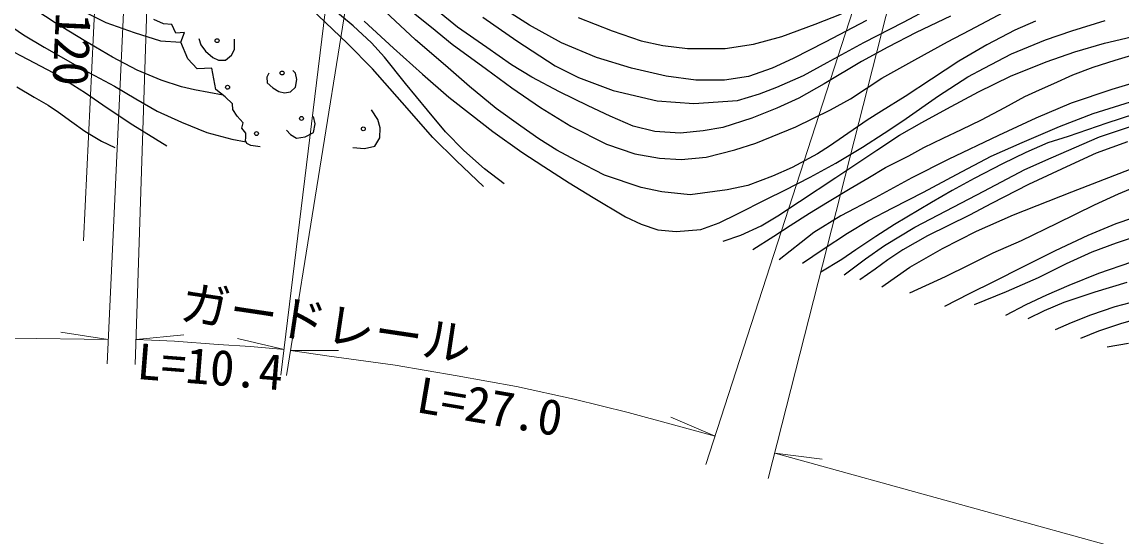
# Model space of a CAD drawing. Units: millimetres at full size, sheet at 1:1000; details may follow other scales. Extents: x 40000 to 680000, y 20000 to 380000.
# Drawn here: x 389062 to 445342, y 259204 to 285520 of the extents above; entities that cross this region are included whole.
import ezdxf
from ezdxf.enums import TextEntityAlignment as Align

# ---------------------------------------------------------------- set-up
doc = ezdxf.new("R2010")
doc.units = ezdxf.units.MM
doc.header["$LTSCALE"] = 1000
doc.layers.add('M-BGD', color=7, linetype='Continuous', lineweight=25)
doc.layers.add('M-STR-HTXT', color=7, linetype='Continuous', lineweight=13)
doc.styles.add('ＭＳ ゴシック', font='')
doc.styles.get('ＭＳ ゴシック').set_extended_font_data('MS Gothic')

msp = doc.modelspace()

# ---------------------------------------------------------------- linework, layer by layer
at = {"layer": 'M-BGD'}
for points in [[(413732, 277241), (412722, 278007), (411671, 278935), (410736, 279896), (409809, 281012), (408690, 282365), (407604, 283721), (406937, 284456), (406006, 285325), (404116, 286915), (402867, 287956), (401618, 288996), (400235, 290239), (398368, 291976)], [(412682, 277101), (411285, 278405), (410084, 279606), (408517, 281393), (407003, 283129), (405722, 284423), (404207, 285859), (403004, 286984), (401241, 288525), (399008, 290495)], [(388719, 288042), (389866, 287412), (391014, 286755), (392393, 285975), (393358, 285495), (394801, 284979), (396150, 284556), (397181, 284480)], [(399348, 281776), (397888, 282048), (397224, 282200), (396189, 282535), (394947, 283046), (393693, 283721), (392244, 284567), (390757, 285469), (389771, 286120), (388674, 286913)], [(440923, 285563), (439863, 285104), (438418, 284353), (436997, 283512), (435597, 282589), (434247, 281698), (433043, 280952), (432303, 280487), (431100, 279660), (430381, 279163), (429763, 278775), (428458, 278068), (427464, 277628), (426191, 277151), (425133, 276934), (423249, 276673), (421797, 276819), (420740, 277048), (418873, 277671), (417415, 278422), (416426, 278951), (415497, 279530), (414587, 280179), (413327, 281095), (411963, 282216), (410728, 283286), (409199, 284598), (407123, 286527)], [(432276, 285603), (430158, 284481), (428518, 283653), (427444, 283156), (426231, 282721), (425001, 282538), (423545, 282538), (422023, 282738), (420249, 283156), (418455, 283708), (416673, 284452), (415033, 285355), (413014, 286646)], [(424943, 274303), (425833, 274606), (426884, 275086), (427739, 275593), (428834, 276323), (430704, 277560), (432790, 278959), (433965, 279733), (435096, 280374), (436380, 281071), (438002, 281944), (439641, 282745), (441468, 283476), (442929, 283992), (444443, 284429), (446413, 284893), (448427, 285338), (451216, 285935), (454004, 286515), (456618, 286935)], [(408921, 286127), (410011, 285253), (411071, 284387), (412820, 283112), (414125, 282149), (415591, 281139), (417145, 280193), (418974, 279272), (420414, 278765), (421685, 278541), (422784, 278475), (424066, 278596), (425534, 278968), (426602, 279319), (428651, 280155), (430431, 281017), (431448, 281591), (433055, 282640), (434750, 283580), (436414, 284507), (437549, 285098), (439298, 286019)], [(436569, 285820), (434809, 284981), (433358, 284238), (432021, 283495), (430112, 282360), (428815, 281622), (427680, 281105), (426401, 280599), (424927, 280118), (423915, 279945), (422732, 279820), (421437, 279915), (420330, 280194), (419153, 280693), (418024, 281227), (416565, 281948), (415145, 282702), (414105, 283332), (412837, 284218), (411345, 285253), (410323, 286084)], [(412634, 285761), (414376, 284556), (416335, 283275), (417531, 282682), (419305, 282004), (421555, 281478), (423440, 281343), (425667, 281494), (426788, 281845), (427675, 282179), (429041, 282782), (430254, 283442), (432129, 284471), (434155, 285509), (435586, 286270)], [(417514, 285744), (419263, 285059), (420746, 284547), (421850, 284313), (423113, 284162), (425031, 284162), (426487, 284379), (427943, 284780), (429651, 285408), (430998, 285935)], [(388321, 285428), (389138, 284867), (390190, 284227), (392259, 283056), (393787, 282228), (394882, 281593), (395982, 280958), (397217, 280395), (398521, 279867), (399793, 279525), (400528, 279380)], [(401240, 279136), (400778, 279189), (400562, 279298), (400494, 279461), (400517, 279590), (400513, 279821), (400304, 280091), (400384, 280360), (400069, 280691), (399845, 281045), (399826, 281337), (399465, 281686), (398975, 282063), (398770, 283157), (398032, 283127), (397546, 283636), (397181, 284480), (397379, 284988), (396930, 284944), (396725, 285392), (396307, 285430), (395799, 285650)], [(406576, 285557), (408065, 284187), (409554, 282845), (410894, 281676), (412059, 280761), (413151, 279920), (414634, 278857), (415758, 278119), (417065, 277283), (418293, 276528), (419941, 275544), (420742, 275164), (421600, 274874), (422531, 274799), (423796, 274890), (424737, 275231), (425674, 275690), (427145, 276445), (428086, 276913), (429386, 277567), (430702, 278291), (432072, 279106), (433173, 279834), (434123, 280465), (435948, 281731), (437449, 282705), (438286, 283150), (439687, 283883), (441421, 284602), (442767, 285070), (444483, 285598)], [(398114, 284668), (398204, 284347), (398454, 284027), (398825, 283697), (399115, 283557), (399476, 283567), (399786, 283817), (399927, 284107), (399927, 284638)], [(396476, 279167), (394735, 280243), (393416, 281113), (392303, 281884), (390688, 282906), (389360, 283597), (388317, 284138)], [(426454, 273877), (427533, 274548), (428360, 275102), (429361, 275727), (430278, 276302), (431428, 276999), (432336, 277528), (433246, 278063), (434439, 278665), (435200, 279086), (436190, 279575), (437127, 280024), (438161, 280509), (439348, 281147), (440378, 281699), (441119, 282048), (441846, 282367), (442830, 282822), (443860, 283208), (444994, 283570), (446403, 283999)], [(401696, 282906), (401590, 282694), (401607, 282403), (401899, 282156), (402199, 281962), (402490, 281892), (402799, 281936), (403063, 282183), (403125, 282580), (403063, 282906), (402922, 283038)], [(447089, 282741), (444821, 282064), (442747, 281362), (440936, 280600), (439023, 279703), (436451, 278476), (434582, 277538), (432719, 276521), (430951, 275599), (429581, 274745), (428920, 274236), (427795, 273340)], [(388797, 282199), (389691, 281678), (390399, 281267), (390927, 280910), (391610, 280401), (392281, 279934), (393138, 279422), (393811, 279087)], [(428993, 273168), (430051, 273894), (431298, 274702), (432366, 275352), (433618, 276002), (435181, 276807), (436873, 277711), (438653, 278656), (440236, 279349), (442146, 280175), (443860, 280836), (445781, 281434)], [(405981, 279100), (406584, 279046), (407116, 279171), (407365, 279596), (407383, 280093), (407276, 280536), (406939, 281015)], [(446707, 281042), (444560, 280347), (442591, 279662), (441545, 279325), (440427, 278831), (439233, 278261), (437782, 277508), (436644, 276885), (435599, 276286), (433707, 275147), (432747, 274538), (431727, 273849), (431008, 273364), (429931, 272715)], [(402594, 279990), (402802, 279763), (403099, 279575), (403554, 279634), (403969, 279862), (404068, 280307), (403979, 280682)], [(431135, 272569), (432212, 273401), (433192, 274073), (434741, 275013), (436339, 275851), (438264, 276860), (440370, 277968), (441726, 278563), (444183, 279638), (446487, 280413)], [(445622, 279377), (444021, 278805), (442719, 278210), (440564, 277205), (438671, 276224), (437539, 275629), (435395, 274566), (434121, 273857), (433356, 273344), (432708, 272860), (431932, 272317)], [(433059, 271967), (434495, 272971), (436152, 273927), (437904, 274814), (439789, 275654), (442780, 276823), (446874, 278405)], [(446293, 277185), (445139, 276709), (443912, 276142), (442015, 275198), (440181, 274318), (438735, 273678), (437497, 273063), (436288, 272477), (434475, 271635)], [(436279, 270967), (437533, 271617), (438815, 272248), (440271, 272989), (441938, 273822), (443605, 274600), (445042, 275195), (446757, 275792)], [(446393, 274638), (445035, 274203), (443791, 273740), (442487, 273146), (441059, 272429), (440238, 272060), (439416, 271702), (437782, 271044)], [(439403, 270516), (440436, 271056), (441498, 271548), (442643, 272053), (444164, 272663), (445850, 273233)], [(445590, 272180), (443949, 271695), (442370, 271153), (441361, 270739), (440519, 270330)], [(441945, 269784), (442762, 270143), (443741, 270522), (445000, 270946), (446567, 271372)], [(446200, 270340), (445268, 270069), (444139, 269690), (443224, 269314)], [(444575, 268894), (445673, 269075)]]:
    msp.add_lwpolyline(points, dxfattribs=at)
for centre in [(399046, 284562), (402370, 282909), (399581, 282179), (403362, 280584), (401059, 279806), (406524, 280049)]:
    msp.add_circle(centre, 100, dxfattribs=at)
at = {"layer": 'M-STR-HTXT'}
for p, q in [((392214, 274311), (393689, 305205)), ((393417, 268026), (394920, 300278)), ((394857, 267979), (395901, 299752)), ((402307, 267434), (406191, 299220)), ((402593, 267415), (407712, 299314)), ((424051, 262871), (433639, 292480)), ((427241, 262150), (434989, 292576)), ((393474, 269257), (391049, 269639)), ((394900, 269266), (397344, 269498)), ((402468, 268751), (400080, 269319)), ((402799, 268703), (405254, 268697)), ((424521, 264321), (422263, 265285)), ((427572, 263449), (485511, 247402)), ((427572, 263449), (430006, 263130))]:
    msp.add_line(p, q, dxfattribs=at)
for points in [[(356656, 264446), (360165, 265487), (362933, 266196), (365971, 266837), (368570, 267410), (371541, 267916), (375355, 268490), (378832, 268861), (382005, 269131), (385347, 269299), (388568, 269338), (393474, 269257)], [(394900, 269266), (396869, 269177), (399102, 269001), (400747, 268913), (402468, 268751)], [(402799, 268703), (404782, 268419), (408153, 267949), (411330, 267408), (414368, 266865), (417310, 266209), (420076, 265522), (424521, 264321)]]:
    msp.add_lwpolyline(points, dxfattribs=at)

# ---------------------------------------------------------------- texts
at = {"layer": 'M-STR-HTXT', "style": 'ＭＳ ゴシック'}
for s, rotation, p in [('R=120', 267.267, (390372, 288541)), ('ガードレール', 351.464, (396994, 269761)), ('L=10.4', 355.488, (394848, 266701)), ('L=27.0', 350.339, (409075, 265014))]:
    msp.add_text(s, height=1833, rotation=rotation, dxfattribs=at).set_placement(p, align=Align.BOTTOM_LEFT)

doc.saveas('drawing.dxf')
